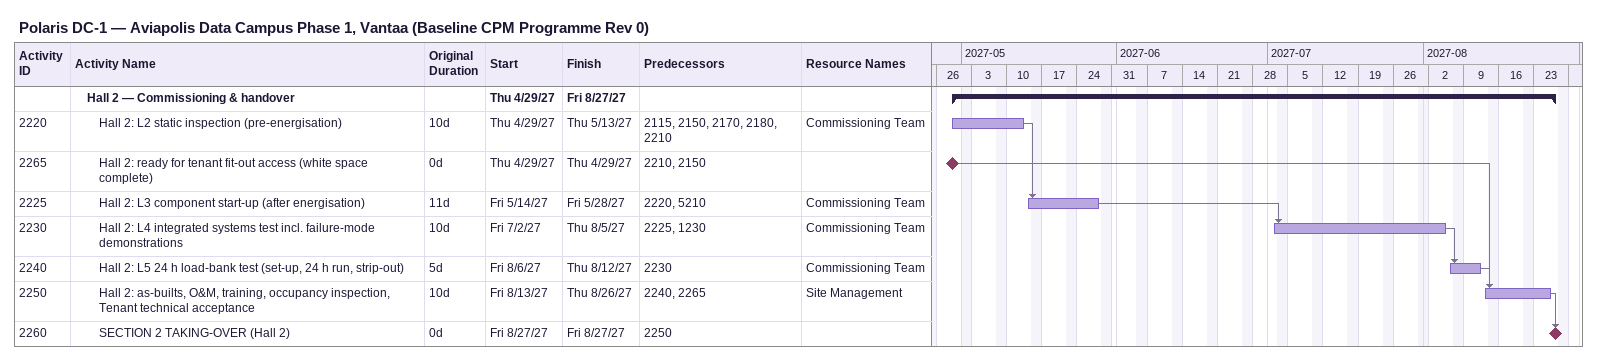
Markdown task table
Polaris DC-1 — Aviapolis Data Campus Phase 1, Vantaa (Baseline CPM Programme Rev 0)

| ID | Level | Task | Original duration | Start | Finish | Predecessors | Resources |
|---|---|---|---|---|---|---|---|
|  | 2 | **Hall 2 — Commissioning & handover** |  | 2027-04-29 | 2027-08-27 |  |  |
| 2220 | 3 | Hall 2: L2 static inspection (pre-energisation) | 10d | 2027-04-29 | 2027-05-13 | 2115, 2150, 2170, 2180, 2210 | Commissioning Team |
| 2265 | 3 | Hall 2: ready for tenant fit-out access (white space complete) | 0d | 2027-04-29 | 2027-04-29 | 2210, 2150 |  |
| 2225 | 3 | Hall 2: L3 component start-up (after energisation) | 11d | 2027-05-14 | 2027-05-28 | 2220, 5210 | Commissioning Team |
| 2230 | 3 | Hall 2: L4 integrated systems test incl. failure-mode demonstrations | 10d | 2027-07-02 | 2027-08-05 | 2225, 1230 | Commissioning Team |
| 2240 | 3 | Hall 2: L5 24 h load-bank test (set-up, 24 h run, strip-out) | 5d | 2027-08-06 | 2027-08-12 | 2230 | Commissioning Team |
| 2250 | 3 | Hall 2: as-builts, O&M, training, occupancy inspection, Tenant technical acceptance | 10d | 2027-08-13 | 2027-08-26 | 2240, 2265 | Site Management |
| 2260 | 3 | SECTION 2 TAKING-OVER (Hall 2) | 0d | 2027-08-27 | 2027-08-27 | 2250 |  |
